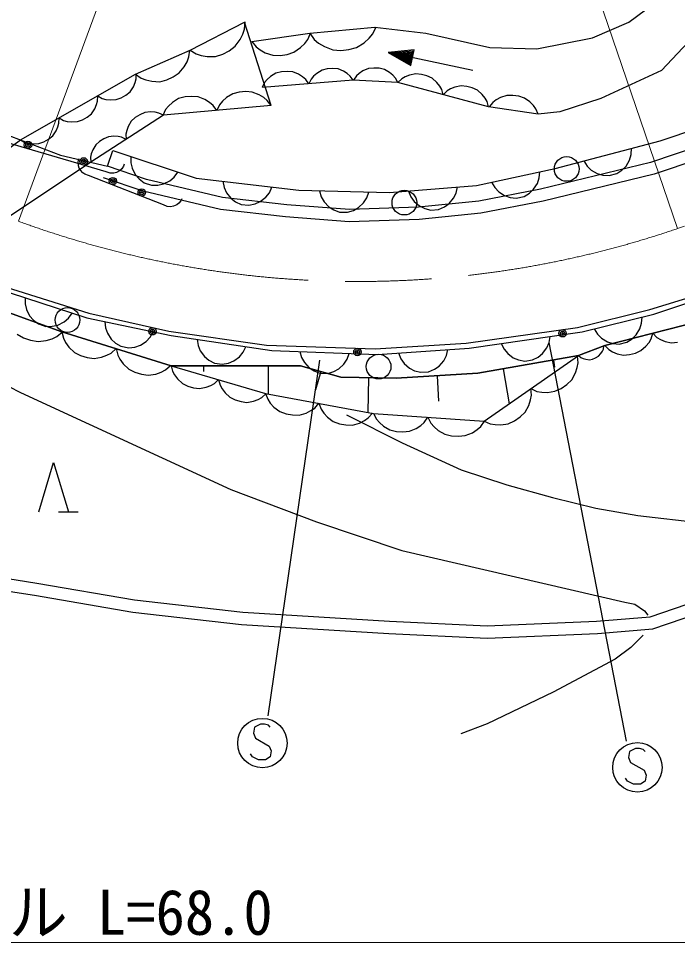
# Model space of a CAD drawing. Units: millimetres, scale not verified. Extents: x 40000 to 680000, y 20000 to 380000.
# Drawn here: x 322873 to 349537, y 246790 to 284183 of the extents above; entities that cross this region are included whole.
import ezdxf
from ezdxf.enums import TextEntityAlignment as Align

# ---------------------------------------------------------------- set-up
doc = ezdxf.new("R2010")
doc.units = ezdxf.units.MM
doc.header["$LTSCALE"] = 1000
doc.linetypes.add('CHAIN', pattern=[18.5, 12, -1.5, 3.5, -1.5])
for name, color, linetype, lineweight in [('M-BGD', 7, 'Continuous', 25), ('M-BGD-EXST', 7, 'Continuous', 25), ('M-BMK', 2, 'CHAIN', 13), ('M-STR-HTXT', 7, 'Continuous', 13), ('M-STR-STR1', 1, 'Continuous', 25)]:
    doc.layers.add(name, color=color, linetype=linetype, lineweight=lineweight)
doc.styles.add('ＭＳ ゴシック', font='')
doc.styles.get('ＭＳ ゴシック').set_extended_font_data('MS Gothic')

msp = doc.modelspace()

# ---------------------------------------------------------------- linework, layer by layer
at = {"layer": 'M-BGD'}
for p, q in [((302072, 287258), (324567, 278652)), ((347566, 284031), (349473, 285449)), ((329814, 282906), (332015, 284031)), ((333090, 280657), (332015, 284031)), ((332020, 283753), (332040, 284044)), ((334655, 283591), (337296, 283835)), ((337207, 283556), (337344, 283840)), ((337296, 283835), (339350, 283591)), ((346099, 283395), (347566, 284031)), ((331845, 283327), (331955, 283551)), ((331955, 283551), (332020, 283753)), ((332308, 283248), (334655, 283591)), ((334575, 283336), (334683, 283595)), ((334655, 283591), (334842, 283337)), ((337061, 283380), (337207, 283556)), ((339350, 283591), (341942, 283004)), ((348837, 279238), (362466, 283781)), ((350402, 283689), (348886, 282075)), ((331646, 283056), (331845, 283327)), ((332308, 283248), (332485, 283032)), ((334284, 283003), (334453, 283173)), ((334453, 283173), (334575, 283336)), ((334842, 283337), (335018, 283190)), ((335018, 283190), (335248, 283049)), ((336553, 283007), (336861, 283198)), ((336861, 283198), (337061, 283380)), ((343849, 282955), (346099, 283395)), ((362657, 283193), (348446, 278358)), ((327613, 281928), (329814, 282906)), ((329772, 282625), (329807, 282903)), ((329814, 282906), (330061, 282752)), ((330061, 282752), (330263, 282686)), ((330845, 282647), (331135, 282739)), ((331135, 282739), (331402, 282875)), ((331402, 282875), (331646, 283056)), ((332485, 283032), (332648, 282910)), ((332648, 282910), (332859, 282795)), ((332859, 282795), (333165, 282694)), ((333165, 282694), (333457, 282688)), ((333457, 282688), (333742, 282730)), ((333742, 282730), (334020, 282819)), ((334020, 282819), (334284, 283003)), ((335248, 283049), (335585, 282918)), ((335585, 282918), (335913, 282894)), ((335913, 282894), (336236, 282924)), ((336236, 282924), (336553, 283007)), ((338879, 282912), (337834, 282808)), ((341257, 282075), (337834, 282808)), ((337834, 282808), (338745, 282286)), ((338827, 282861), (337951, 282783)), ((337951, 282783), (338718, 282353)), ((338776, 282811), (338069, 282758)), ((338069, 282758), (338692, 282420)), ((338724, 282761), (338186, 282733)), ((338186, 282733), (338665, 282487)), ((338672, 282711), (338303, 282708)), ((338303, 282708), (338639, 282554)), ((338639, 282554), (338672, 282711)), ((338665, 282487), (338724, 282761)), ((338692, 282420), (338776, 282811)), ((338718, 282353), (338827, 282861)), ((338745, 282286), (338879, 282912)), ((341942, 283004), (343849, 282955)), ((362818, 282720), (348586, 277877)), ((329582, 282225), (329699, 282435)), ((329699, 282435), (329772, 282625)), ((330263, 282686), (330510, 282644)), ((330510, 282644), (330845, 282647)), ((338460, 282674), (338612, 282621)), ((338620, 282660), (338460, 282674)), ((338612, 282621), (338620, 282660)), ((327637, 281734), (327641, 281944)), ((329134, 281816), (329378, 281977)), ((329378, 281977), (329582, 282225)), ((333291, 281967), (333073, 281835)), ((333516, 282023), (333291, 281967)), ((333743, 282041), (333516, 282023)), ((333973, 282022), (333743, 282041)), ((334209, 281926), (333973, 282022)), ((334949, 281963), (334814, 281844)), ((335156, 282088), (334949, 281963)), ((335368, 282141), (335156, 282088)), ((335583, 282159), (335368, 282141)), ((335802, 282140), (335583, 282159)), ((336025, 282050), (335802, 282140)), ((336178, 281953), (336025, 282050)), ((336294, 281854), (336178, 281953)), ((336659, 281959), (336545, 281857)), ((336809, 282059), (336659, 281959)), ((337030, 282155), (336809, 282059)), ((337248, 282179), (337030, 282155)), ((337464, 282168), (337248, 282179)), ((337677, 282120), (337464, 282168)), ((337887, 282001), (337677, 282120)), ((338025, 281885), (337887, 282001)), ((338946, 281944), (338696, 281893)), ((339176, 281922), (338946, 281944)), ((348886, 282075), (346441, 280950)), ((322950, 279270), (327613, 281928)), ((327525, 281422), (327596, 281587)), ((327596, 281587), (327637, 281734)), ((327613, 281928), (327842, 281767)), ((327842, 281767), (328032, 281694)), ((328032, 281694), (328266, 281640)), ((328266, 281640), (328588, 281626)), ((328588, 281626), (328871, 281699)), ((328871, 281699), (329134, 281816)), ((332826, 281587), (332728, 281388)), ((336416, 281684), (332748, 281390)), ((332931, 281710), (332826, 281587)), ((333073, 281835), (332931, 281710)), ((334370, 281825), (334209, 281926)), ((334493, 281720), (334370, 281825)), ((334622, 281540), (334493, 281720)), ((334715, 281728), (334622, 281540)), ((334814, 281844), (334715, 281728)), ((336416, 281684), (336294, 281854)), ((338225, 281586), (336416, 281684)), ((336545, 281857), (336428, 281683)), ((338127, 281771), (338025, 281885)), ((338225, 281586), (338127, 281771)), ((338380, 281741), (338221, 281587)), ((341893, 280608), (338225, 281586)), ((338520, 281822), (338380, 281741)), ((338696, 281893), (338520, 281822)), ((339396, 281863), (339176, 281922)), ((339607, 281768), (339396, 281863)), ((339798, 281599), (339607, 281768)), ((339915, 281450), (339798, 281599)), ((327221, 281083), (327390, 281221)), ((327390, 281221), (327525, 281422)), ((331804, 281204), (331545, 281136)), ((332067, 281227), (331804, 281204)), ((332334, 281207), (332067, 281227)), ((332609, 281099), (332334, 281207)), ((339996, 281310), (339915, 281450)), ((340057, 281097), (339996, 281310)), ((340216, 281251), (340057, 281097)), ((340356, 281332), (340216, 281251)), ((340532, 281403), (340356, 281332)), ((340782, 281455), (340532, 281403)), ((341012, 281433), (340782, 281455)), ((341232, 281374), (341012, 281433)), ((341443, 281278), (341232, 281374)), ((341634, 281109), (341443, 281278)), ((326032, 280696), (326073, 280843)), ((326073, 280843), (326077, 281053)), ((326077, 281053), (326260, 280950)), ((326260, 280950), (326408, 280909)), ((326408, 280909), (326586, 280887)), ((326586, 280887), (326827, 280900)), ((326827, 280900), (327033, 280976)), ((327033, 280976), (327221, 281083)), ((329354, 280939), (329103, 280784)), ((329613, 281007), (329354, 280939)), ((329876, 281030), (329613, 281007)), ((330143, 281010), (329876, 281030)), ((330418, 280902), (330143, 281010)), ((330605, 280787), (330418, 280902)), ((331131, 280834), (331011, 280691)), ((331294, 280981), (331131, 280834)), ((331545, 281136), (331294, 280981)), ((332796, 280984), (332609, 281099)), ((332939, 280864), (332796, 280984)), ((333090, 280657), (332939, 280864)), ((341751, 280960), (341634, 281109)), ((341832, 280821), (341751, 280960)), ((342203, 280886), (342067, 280784)), ((342379, 280981), (342203, 280886)), ((342633, 281065), (342379, 280981)), ((342877, 281070), (342633, 281065)), ((343114, 281035), (342877, 281070)), ((343346, 280961), (343114, 281035)), ((343566, 280808), (343346, 280961)), ((346441, 280950), (344778, 280412)), ((325827, 280330), (325961, 280530)), ((325961, 280530), (326032, 280696)), ((328820, 280494), (328708, 280263)), ((333090, 280657), (328738, 280265)), ((328940, 280637), (328820, 280494)), ((329103, 280784), (328940, 280637)), ((330748, 280667), (330605, 280787)), ((330899, 280460), (330748, 280667)), ((331011, 280691), (330899, 280460)), ((341893, 280608), (341832, 280821)), ((343898, 280314), (341893, 280608)), ((342067, 280784), (341919, 280604)), ((343707, 280666), (343566, 280808)), ((343808, 280530), (343707, 280666)), ((343898, 280314), (343808, 280530)), ((324509, 279952), (324514, 280162)), ((324514, 280162), (324696, 280059)), ((325263, 280009), (325469, 280085)), ((325469, 280085), (325657, 280191)), ((325657, 280191), (325827, 280330)), ((328738, 280265), (325795, 278368)), ((327598, 280173), (327436, 280026)), ((327780, 280290), (327598, 280173)), ((327981, 280377), (327780, 280290)), ((328221, 280403), (327981, 280377)), ((328401, 280390), (328221, 280403)), ((328550, 280358), (328401, 280390)), ((328738, 280265), (328550, 280358)), ((344778, 280412), (343898, 280314)), ((324397, 279639), (324468, 279804)), ((324468, 279804), (324509, 279952)), ((324696, 280059), (324844, 280018)), ((324844, 280018), (325022, 279996)), ((325022, 279996), (325263, 280009)), ((327313, 279818), (327251, 279649)), ((327436, 280026), (327313, 279818)), ((324093, 279300), (324263, 279438)), ((324263, 279438), (324397, 279639)), ((326510, 279395), (326320, 279313)), ((326737, 279420), (326510, 279395)), ((326906, 279408), (326737, 279420)), ((327047, 279378), (326906, 279408)), ((327225, 279290), (327047, 279378)), ((327251, 279649), (327218, 279500)), ((327218, 279500), (327225, 279290)), ((323214, 278924), (322256, 279208)), ((322950, 279270), (323133, 279167)), ((323133, 279167), (323280, 279127)), ((323280, 279127), (323458, 279105)), ((323458, 279105), (323700, 279118)), ((323700, 279118), (323905, 279193)), ((323905, 279193), (324093, 279300)), ((325996, 279064), (325879, 278868)), ((326149, 279203), (325996, 279064)), ((326320, 279313), (326149, 279203)), ((344583, 278114), (348837, 279238)), ((325468, 278256), (323214, 278924)), ((324567, 278652), (326474, 278211)), ((325820, 278708), (325790, 278567)), ((325879, 278868), (325820, 278708)), ((326474, 278211), (326684, 278847)), ((326684, 278847), (330058, 277722)), ((327423, 278601), (327423, 278348)), ((347596, 278455), (347661, 278679)), ((347661, 278679), (347677, 278932)), ((325290, 278357), (325308, 278458)), ((325302, 278224), (325290, 278357)), ((325329, 278127), (325302, 278224)), ((325308, 278458), (325330, 278513)), ((326427, 277972), (325468, 278256)), ((325790, 278567), (325796, 278369)), ((328053, 277673), (326474, 278211)), ((327122, 278204), (327049, 278100)), ((327144, 278281), (327122, 278204)), ((327423, 278348), (327473, 278120)), ((348446, 278358), (343996, 277282)), ((345743, 278420), (345882, 278209)), ((345882, 278209), (346049, 278046)), ((347291, 278043), (347454, 278211)), ((347454, 278211), (347596, 278455)), ((325381, 278042), (325329, 278127)), ((325471, 277942), (325381, 278042)), ((325557, 277887), (325471, 277942)), ((325706, 277829), (325557, 277887)), ((326580, 277926), (326427, 277972)), ((326726, 277925), (326580, 277926)), ((326839, 277954), (326726, 277925)), ((326963, 278022), (326839, 277954)), ((327049, 278100), (326963, 278022)), ((327473, 278120), (327600, 277867)), ((327600, 277867), (327752, 277690)), ((329168, 277766), (329320, 277969)), ((341404, 277429), (344583, 278114)), ((343943, 277730), (343971, 277982)), ((348586, 277877), (344103, 276794)), ((346049, 278046), (346293, 277904)), ((346293, 277904), (346517, 277839)), ((346517, 277839), (346770, 277823)), ((346770, 277823), (347079, 277905)), ((347079, 277905), (347291, 278043)), ((326637, 277463), (325706, 277829)), ((327915, 277193), (326313, 277738)), ((327805, 277004), (326637, 277463)), ((327752, 277690), (327954, 277538)), ((327954, 277538), (328258, 277437)), ((331134, 276940), (328053, 277673)), ((328510, 277437), (328738, 277488)), ((328738, 277488), (328991, 277614)), ((328991, 277614), (329168, 277766)), ((330058, 277722), (334215, 277233)), ((331144, 277595), (331195, 277347)), ((342016, 277561), (342144, 277343)), ((343715, 277272), (343868, 277510)), ((343868, 277510), (343943, 277730)), ((331048, 276447), (327915, 277193)), ((328258, 277437), (328510, 277437)), ((331195, 277347), (331291, 277134)), ((331291, 277134), (331466, 276912)), ((332880, 276947), (333023, 277132)), ((333023, 277132), (333130, 277361)), ((334215, 277233), (337883, 277136)), ((335049, 277211), (335123, 276969)), ((336962, 276920), (337049, 277158)), ((337883, 277136), (341404, 277429)), ((338647, 277199), (338747, 276967)), ((340477, 276910), (340580, 277119)), ((340580, 277119), (340640, 277365)), ((343996, 277282), (341502, 276793)), ((342144, 277343), (342304, 277173)), ((342304, 277173), (342541, 277019)), ((343327, 276984), (343544, 277113)), ((343544, 277113), (343715, 277272)), ((328736, 276638), (327805, 277004)), ((329367, 276713), (329274, 276642)), ((329448, 276810), (329367, 276713)), ((329477, 276884), (329448, 276810)), ((333726, 276647), (331134, 276940)), ((331466, 276912), (331651, 276770)), ((331651, 276770), (331880, 276662)), ((332445, 276676), (332658, 276772)), ((332658, 276772), (332880, 276947)), ((335123, 276969), (335238, 276766)), ((335238, 276766), (335432, 276561)), ((336632, 276529), (336837, 276723)), ((336837, 276723), (336962, 276920)), ((338747, 276967), (338883, 276777)), ((338883, 276777), (339099, 276595)), ((341502, 276793), (339057, 276549)), ((340295, 276694), (340477, 276910)), ((344103, 276794), (341575, 276298)), ((342541, 277019), (342762, 276944)), ((342762, 276944), (343014, 276916)), ((343014, 276916), (343327, 276984)), ((328885, 276580), (328736, 276638)), ((329030, 276566), (328885, 276580)), ((329145, 276585), (329030, 276566)), ((329274, 276642), (329145, 276585)), ((333670, 276150), (331048, 276447)), ((331880, 276662), (332198, 276625)), ((332198, 276625), (332445, 276676)), ((336269, 276451), (333726, 276647)), ((335432, 276561), (335629, 276435)), ((335629, 276435), (335867, 276349)), ((335867, 276349), (336187, 276340)), ((336187, 276340), (336429, 276414)), ((339057, 276549), (336269, 276451)), ((336429, 276414), (336632, 276529)), ((339099, 276595), (339308, 276492)), ((339308, 276492), (339554, 276432)), ((339554, 276432), (339873, 276458)), ((339873, 276458), (340105, 276558)), ((340105, 276558), (340295, 276694)), ((336259, 275950), (333670, 276150)), ((339090, 276050), (336259, 275950)), ((341575, 276298), (339090, 276050)), ((348416, 272404), (352891, 273769)), ((348583, 272217), (352398, 273489)), ((319947, 273184), (324626, 271505)), ((324626, 271505), (319947, 273184)), ((322378, 273314), (325716, 272252)), ((322541, 273082), (325644, 272065)), ((323142, 272885), (323143, 272632)), ((323143, 272632), (323195, 272405)), ((346599, 270946), (354331, 272930)), ((354331, 272930), (346599, 270946)), ((323195, 272405), (323323, 272152)), ((324892, 272059), (325043, 272262)), ((325716, 272252), (328960, 271531)), ((345496, 271683), (348416, 272404)), ((323323, 272152), (323475, 271976)), ((323475, 271976), (323679, 271825)), ((324463, 271778), (324715, 271906)), ((324715, 271906), (324892, 272059)), ((325644, 272065), (329052, 271353)), ((326369, 271913), (326398, 271662)), ((345684, 271505), (348583, 272217)), ((348015, 271625), (348084, 271848)), ((348084, 271848), (348105, 272100)), ((323679, 271825), (323983, 271725)), ((323983, 271725), (324236, 271727)), ((324236, 271727), (324463, 271778)), ((324428, 271311), (324653, 271496)), ((324626, 271505), (329052, 270132)), ((324626, 271505), (324690, 271245)), ((329052, 270132), (324626, 271505)), ((326398, 271662), (326475, 271442)), ((328199, 271286), (328326, 271504)), ((328960, 271531), (332904, 270963)), ((340982, 271038), (345496, 271683)), ((341106, 270844), (345684, 271505)), ((346162, 271623), (346297, 271409)), ((347869, 271383), (348015, 271625)), ((322817, 271411), (323082, 271262)), ((323082, 271262), (323365, 271161)), ((323365, 271161), (323664, 271107)), ((323664, 271107), (323997, 271147)), ((323997, 271147), (324236, 271220)), ((324236, 271220), (324428, 271311)), ((324690, 271245), (324781, 271072)), ((326475, 271442), (326629, 271205)), ((326629, 271205), (326801, 271047)), ((327804, 270960), (328041, 271114)), ((328041, 271114), (328199, 271286)), ((329052, 271353), (333121, 270742)), ((330097, 271196), (330141, 270947)), ((344340, 271069), (344385, 271318)), ((346297, 271409), (346461, 271243)), ((346461, 271243), (346703, 271097)), ((347489, 271084), (347703, 271219)), ((347703, 271219), (347869, 271383)), ((348384, 271073), (348470, 271219)), ((348470, 271219), (348537, 271443)), ((348537, 271443), (348703, 271279)), ((348703, 271279), (348849, 271193)), ((348849, 271193), (349033, 271116)), ((349033, 271116), (349296, 271060)), ((324781, 271072), (324916, 270886)), ((324916, 270886), (325138, 270672)), ((326623, 270645), (326823, 270824)), ((326801, 271047), (327019, 270919)), ((326823, 270824), (326887, 270563)), ((327019, 270919), (327332, 270854)), ((327332, 270854), (327584, 270883)), ((327584, 270883), (327804, 270960)), ((330141, 270947), (330230, 270731)), ((330230, 270731), (330398, 270504)), ((331960, 270674), (332075, 270899)), ((332904, 270963), (337304, 270811)), ((333121, 270742), (337393, 270590)), ((337304, 270811), (340982, 271038)), ((337393, 270590), (341106, 270844)), ((340184, 270540), (340247, 270785)), ((342405, 271032), (342519, 270806)), ((342519, 270806), (342666, 270625)), ((344080, 270627), (344250, 270854)), ((344250, 270854), (344340, 271069)), ((345531, 270539), (346599, 270946)), ((346599, 270946), (345531, 270539)), ((346498, 270719), (346537, 270804)), ((346537, 270804), (346559, 270931)), ((346599, 270946), (346765, 270782)), ((346703, 271097), (346926, 271028)), ((346765, 270782), (346911, 270696)), ((346926, 271028), (347178, 271007)), ((347178, 271007), (347489, 271084)), ((347833, 270643), (348056, 270741)), ((348056, 270741), (348259, 270917)), ((348259, 270917), (348384, 271073)), ((349296, 271060), (349538, 271080)), ((325138, 270672), (325388, 270546)), ((325388, 270546), (325652, 270465)), ((325652, 270465), (325929, 270427)), ((325929, 270427), (326234, 270477)), ((326234, 270477), (326450, 270554)), ((326450, 270554), (326623, 270645)), ((326887, 270563), (326978, 270390)), ((326978, 270390), (327112, 270204)), ((330398, 270504), (330578, 270355)), ((330578, 270355), (330803, 270241)), ((331584, 270326), (331812, 270494)), ((331812, 270494), (331960, 270674)), ((334257, 270702), (334329, 270459)), ((334329, 270459), (334442, 270255)), ((336041, 270198), (336168, 270393)), ((336168, 270393), (336256, 270630)), ((338252, 270649), (338348, 270415)), ((338348, 270415), (338482, 270223)), ((340078, 270333), (340184, 270540)), ((345531, 270539), (341462, 269827)), ((341462, 269827), (345531, 270539)), ((341716, 267894), (345531, 270539)), ((342666, 270625), (342893, 270456)), ((342893, 270456), (343108, 270365)), ((343108, 270365), (343357, 270320)), ((343357, 270320), (343673, 270366)), ((343673, 270366), (343900, 270480)), ((343900, 270480), (344080, 270627)), ((344514, 270361), (344563, 270079)), ((345514, 270247), (345497, 270515)), ((345531, 270539), (345632, 270460)), ((345632, 270460), (345717, 270421)), ((345717, 270421), (345823, 270391)), ((345823, 270391), (345970, 270376)), ((345970, 270376), (346101, 270403)), ((346101, 270403), (346224, 270450)), ((346224, 270450), (346340, 270517)), ((346340, 270517), (346440, 270626)), ((346440, 270626), (346498, 270719)), ((346911, 270696), (347096, 270619)), ((347096, 270619), (347358, 270562)), ((347358, 270562), (347601, 270583)), ((347601, 270583), (347833, 270643)), ((327112, 270204), (327335, 269990)), ((327335, 269990), (327585, 269865)), ((328820, 269963), (329020, 270142)), ((329052, 270132), (332866, 269013)), ((329052, 270132), (329110, 269906)), ((334290, 270132), (329052, 270132)), ((329052, 270132), (334290, 270132)), ((330361, 270132), (330361, 269902)), ((330803, 270241), (331120, 270193)), ((331120, 270193), (331369, 270237)), ((331369, 270237), (331584, 270326)), ((332981, 270132), (332981, 268992)), ((335918, 269674), (334290, 270132)), ((334290, 270132), (335918, 269674)), ((334442, 270255), (334634, 270048)), ((334634, 270048), (334830, 269921)), ((335629, 269892), (335834, 270005)), ((335834, 270005), (336041, 270198)), ((338482, 270223), (338695, 270037)), ((338695, 270037), (338902, 269931)), ((339467, 269890), (339701, 269986)), ((339701, 269986), (339892, 270119)), ((339892, 270119), (340078, 270333)), ((342479, 270005), (342726, 268594)), ((345407, 269837), (345480, 270055)), ((345480, 270055), (345514, 270247)), ((327585, 269865), (327849, 269783)), ((327849, 269783), (328126, 269745)), ((328126, 269745), (328430, 269795)), ((328430, 269795), (328647, 269872)), ((328647, 269872), (328820, 269963)), ((329110, 269906), (329192, 269757)), ((329192, 269757), (329312, 269597)), ((334830, 269921), (335067, 269832)), ((335104, 269903), (334895, 269158)), ((335067, 269832), (335387, 269821)), ((335387, 269821), (335629, 269892)), ((338156, 269623), (335918, 269674)), ((335918, 269674), (338156, 269623)), ((337037, 269649), (337005, 268243)), ((341462, 269827), (338156, 269623)), ((338156, 269623), (341462, 269827)), ((338902, 269931), (339147, 269868)), ((339147, 269868), (339467, 269890)), ((339809, 269725), (339872, 268700)), ((345259, 269566), (345407, 269837)), ((329312, 269597), (329508, 269415)), ((329508, 269415), (329727, 269309)), ((329727, 269309), (329957, 269241)), ((329957, 269241), (330199, 269212)), ((330199, 269212), (330463, 269259)), ((330463, 269259), (330650, 269330)), ((330650, 269330), (330799, 269411)), ((330799, 269411), (330971, 269569)), ((330971, 269569), (331030, 269343)), ((331030, 269343), (331111, 269194)), ((344831, 269214), (345058, 269371)), ((345058, 269371), (345259, 269566)), ((331111, 269194), (331231, 269034)), ((331231, 269034), (331427, 268852)), ((332718, 268848), (332890, 269006)), ((332866, 269013), (337241, 268199)), ((332866, 269013), (332956, 268773)), ((343589, 268745), (343624, 268937)), ((343624, 268937), (343607, 269205)), ((343607, 269205), (343851, 269094)), ((343851, 269094), (344043, 269059)), ((344043, 269059), (344273, 269051)), ((344273, 269051), (344578, 269095)), ((344578, 269095), (344831, 269214)), ((331427, 268852), (331646, 268746)), ((331646, 268746), (331877, 268678)), ((331877, 268678), (332118, 268649)), ((332118, 268649), (332382, 268697)), ((332382, 268697), (332569, 268767)), ((332569, 268767), (332718, 268848)), ((332956, 268773), (333061, 268619)), ((333061, 268619), (333210, 268457)), ((334859, 268419), (335029, 268611)), ((335029, 268611), (335119, 268370)), ((343369, 268256), (343517, 268527)), ((343517, 268527), (343589, 268745)), ((333210, 268457), (333446, 268279)), ((333446, 268279), (333697, 268187)), ((333697, 268187), (333957, 268139)), ((333957, 268139), (334224, 268134)), ((334224, 268134), (334508, 268215)), ((334508, 268215), (334705, 268313)), ((334705, 268313), (334859, 268419)), ((335119, 268370), (335224, 268216)), ((335224, 268216), (335373, 268054)), ((337022, 268016), (337192, 268208)), ((337241, 268199), (341716, 267894)), ((337241, 268199), (337357, 267971)), ((343168, 268061), (343369, 268256)), ((335373, 268054), (335609, 267876)), ((335609, 267876), (335860, 267785)), ((335860, 267785), (336120, 267736)), ((336120, 267736), (336387, 267731)), ((336387, 267731), (336671, 267813)), ((336671, 267813), (336868, 267910)), ((336868, 267910), (337022, 268016)), ((337357, 267971), (337480, 267830)), ((337480, 267830), (337647, 267686)), ((339148, 267716), (339289, 267839)), ((339289, 267839), (339435, 268050)), ((339435, 268050), (339557, 267811)), ((339557, 267811), (339686, 267664)), ((341577, 267673), (341730, 267893)), ((341716, 267894), (341961, 267784)), ((341961, 267784), (342153, 267749)), ((342153, 267749), (342383, 267740)), ((342383, 267740), (342688, 267784)), ((342688, 267784), (342941, 267904)), ((342941, 267904), (343168, 268061)), ((337647, 267686), (337901, 267537)), ((337901, 267537), (338161, 267475)), ((338161, 267475), (338425, 267457)), ((338425, 267457), (338691, 267483)), ((338691, 267483), (338964, 267597)), ((338964, 267597), (339148, 267716)), ((339686, 267664), (339860, 267513)), ((339860, 267513), (340126, 267357)), ((340952, 267301), (341237, 267420)), ((341237, 267420), (341430, 267545)), ((341430, 267545), (341577, 267673)), ((340126, 267357), (340398, 267292)), ((340398, 267292), (340674, 267274)), ((340674, 267274), (340952, 267301)), ((323691, 264213), (324291, 266213)), ((324291, 266213), (324891, 264213)), ((324491, 264213), (325291, 264213)), ((317615, 262273), (323611, 261336)), ((317569, 261774), (323526, 260844)), ((348431, 259972), (353267, 261625)), ((323611, 261336), (327568, 260656)), ((348534, 259478), (353436, 261154)), ((323526, 260844), (327498, 260161)), ((327568, 260656), (331947, 260163)), ((327498, 260161), (331903, 259665)), ((331947, 260163), (337884, 259792)), ((346258, 259791), (348431, 259972)), ((331903, 259665), (337861, 259292)), ((337884, 259792), (341833, 259607)), ((341833, 259607), (346258, 259791)), ((337861, 259292), (341832, 259106)), ((341832, 259106), (346300, 259292)), ((346300, 259292), (348534, 259478))]:
    msp.add_line(p, q, dxfattribs=at)
for points in [[(317540, 272628), (318941, 271498), (320411, 270450), (321525, 269775), (322948, 269044), (331471, 265118), (334934, 263818), (338380, 262648), (347408, 260558), (347811, 260481), (348198, 260215), (348331, 260037)], [(336148, 268144), (338402, 267008), (340790, 265921), (342627, 265306), (344481, 264793), (346233, 264372), (347928, 264071), (350513, 263776), (353117, 263592), (354328, 263627), (355919, 263794), (359427, 264294)], [(348150, 259222), (347652, 258724), (347010, 258257), (344512, 256923), (341840, 255646), (340768, 255236)]]:
    msp.add_lwpolyline(points, dxfattribs=at)
for centre, radius in [((323257, 279067), 150), ((323257, 279067), 90), ((323257, 279067), 30), ((345054, 278094), 500), ((325511, 278400), 150), ((325511, 278400), 90), ((325511, 278400), 30), ((326692, 277603), 150), ((326692, 277603), 90), ((326692, 277603), 30), ((327860, 277143), 150), ((327860, 277143), 90), ((327860, 277143), 30), ((338486, 276731), 500), ((324856, 271982), 500), ((328293, 271526), 150), ((328293, 271526), 90), ((328293, 271526), 30), ((344887, 271445), 150), ((344887, 271445), 90), ((344887, 271445), 30), ((336585, 270686), 150), ((336585, 270686), 90), ((336585, 270686), 30), ((337443, 270094), 500)]:
    msp.add_circle(centre, radius, dxfattribs=at)
at = {"layer": 'M-BGD-EXST'}
for p, q in [((347468, 254934), (344343, 271069)), ((332972, 255959), (335072, 270352)), ((332422, 255501), (332382, 255261)), ((332662, 255621), (332422, 255501)), ((332822, 255621), (332662, 255621)), ((332982, 255581), (332822, 255621)), ((333062, 255501), (332982, 255581)), ((332382, 255261), (332462, 255061)), ((332462, 255061), (333022, 254741)), ((333022, 254741), (333102, 254541)), ((332342, 254301), (332262, 254421)), ((332582, 254181), (332342, 254301)), ((333062, 254301), (332862, 254181)), ((333102, 254541), (333062, 254301)), ((347594, 254518), (347554, 254278)), ((347554, 254278), (347634, 254078)), ((347834, 254638), (347594, 254518)), ((347994, 254638), (347834, 254638)), ((348154, 254598), (347994, 254638)), ((348234, 254518), (348154, 254598)), ((332862, 254181), (332582, 254181)), ((347634, 254078), (348194, 253758)), ((348194, 253758), (348274, 253558)), ((348274, 253558), (348234, 253318)), ((347514, 253318), (347434, 253438)), ((347754, 253198), (347514, 253318)), ((348034, 253198), (347754, 253198)), ((348234, 253318), (348034, 253198))]:
    msp.add_line(p, q, dxfattribs=at)
for centre in [(332742, 254861), (347914, 253878)]:
    msp.add_circle(centre, 1000, dxfattribs=at)
at = {"layer": 'M-BMK'}
msp.add_line((362672, 279910), (349536, 275680), dxfattribs=at)
msp.add_arc((336627, 313539), 40000, 249.8888, 288.8287, dxfattribs=at)
at = {"layer": 'M-STR-HTXT'}
for p, q in [((349536, 275680), (341386, 299599)), ((331507, 299374), (322873, 275978)), ((287896, 246790), (353455, 246790))]:
    msp.add_line(p, q, dxfattribs=at)
at = {"layer": 'M-STR-STR1'}
for p, q in [((317357, 275168), (322950, 279270)), ((325795, 278368), (319642, 274252))]:
    msp.add_line(p, q, dxfattribs=at)

# ---------------------------------------------------------------- texts
at = {"layer": 'M-STR-HTXT', "style": 'ＭＳ ゴシック', "width": 0.95}
msp.add_text('ガ-ドレ-ル L=68.0', height=1833, dxfattribs=at).set_placement((312996, 246552), align=Align.BOTTOM_LEFT)

doc.saveas('drawing.dxf')
